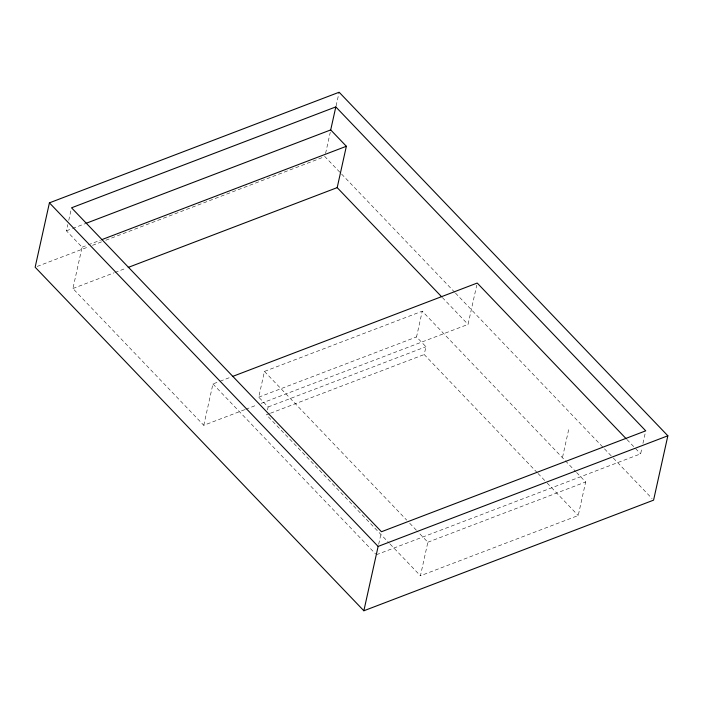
<?xml version="1.0" encoding="UTF-8"?>
<svg xmlns="http://www.w3.org/2000/svg" width="703" height="703" viewBox="0 0 703 703"><rect width="100%" height="100%" fill="white"/><g stroke="black" fill="none" stroke-linecap="round" stroke-linejoin="round"><path stroke-width="0.53" stroke-dasharray="3.52 2.64" d="M244.749 409.647L203.773 425.297L72.919 288.529L82.084 247.184L66.433 230.821L67.822 224.547M68.753 220.364L71.073 209.898M203.773 425.297L212.939 383.952L219.09 381.606M267.483 409.911L268.133 406.984L258.739 397.169L264.451 371.421L422.248 311.174L575.827 471.695M325.577 153.421L330.261 132.322M336.104 105.951L339.145 92.234M537.259 472.697L424.208 354.532L425.939 346.737L416.545 336.922L422.248 311.174M378.671 544.289L381.228 532.786M261.138 403.39L468.049 324.391L476.748 285.172M576.583 472.486L585.661 481.977L578.226 515.519L420.429 575.766L427.863 542.224L417.274 531.152M562.558 457.187L569.131 427.538M376.351 554.746L640.635 453.848L642.024 447.574M642.946 443.391L645.503 431.879M66.433 230.821L71.557 228.862M72.576 228.475L84.87 223.782M82.084 247.184L87.207 245.224M88.235 244.837L100.52 240.145M37.197 266.428L88.385 246.885M92.48 245.321L101.698 241.797M105.793 240.241L324.874 156.593L340.823 173.254M72.919 288.529L113.895 272.878M114.914 272.492L126.189 268.186M220.109 381.211L231.384 376.913M258.739 397.169L416.545 336.922M245.778 409.26L257.043 404.954M268.133 406.984L425.939 346.737M269.477 413.61L266.402 414.788L389.321 543.252M270.506 413.223L424.208 354.532M427.863 542.224L585.661 481.977M627.014 439.612L640.635 453.848M341.579 174.045L454.692 292.263M455.447 293.063L612.585 457.301M613.35 458.092L652.068 498.559M442.336 297.51L468.049 324.391M538.015 473.488L546.363 482.214M547.119 483.005L578.226 515.519M264.451 371.421L406.677 520.079M409.708 523.243L416.519 530.361M390.077 544.043L420.429 575.766M212.939 383.952L375.595 553.955"/><path stroke-width="1.05" d="M49.421 202.851L35.15 267.21L363.855 610.766L653.579 500.149L667.85 435.79L339.145 92.234L49.421 202.851L378.126 546.407L363.855 610.766M441.581 296.719L337.194 187.622L346.359 146.277L330.709 129.923L335.814 106.909L71.539 207.807L381.457 531.74L645.732 430.834L335.814 106.909M85.898 223.387L330.709 129.923M101.548 239.749L346.359 146.277M128.236 267.404L337.194 187.622M232.403 376.518L477.214 283.045L626.259 438.821M378.126 546.407L667.85 435.79"/></g></svg>
